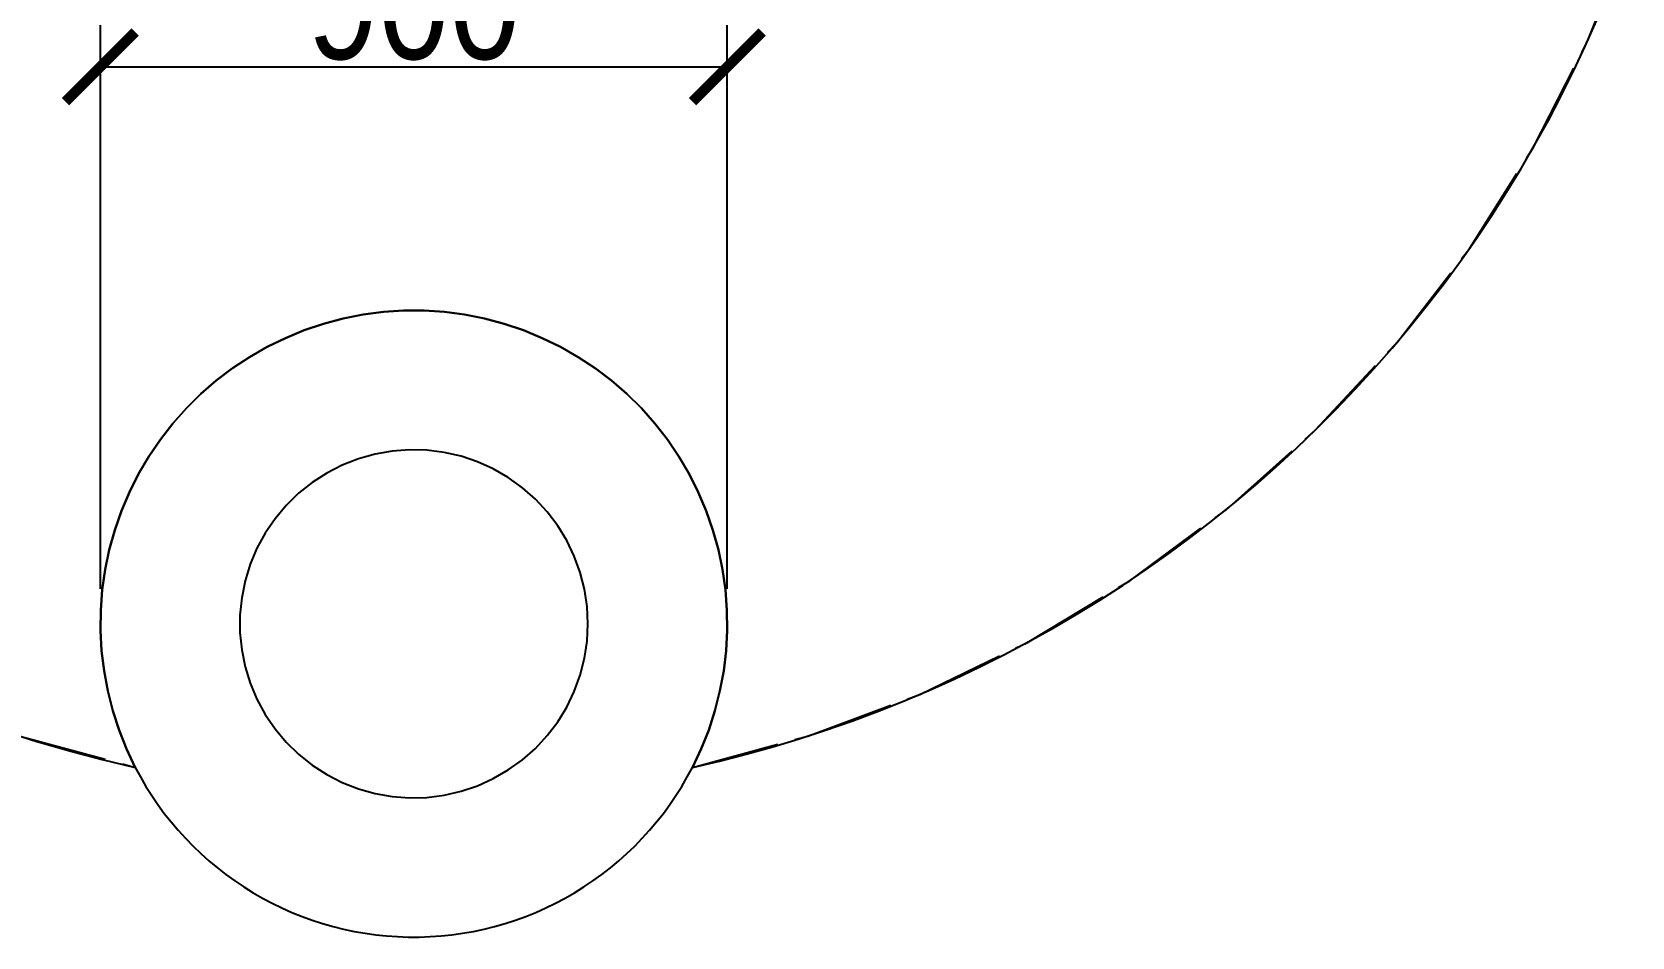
# Model space of a CAD drawing. Header units: millimetres. Extents: x -29 to 182, y -22 to 88.
# Drawn here: x -5.48 to 17.49, y 48 to 61 of the extents above; entities that cross this region are included whole.
import ezdxf

# ---------------------------------------------------------------- set-up
doc = ezdxf.new("R2010")
doc.units = ezdxf.units.MM
doc.linetypes.add('DASHED', pattern=[1.524, 1.27, -0.254])
for name, color, linetype in [('DIMS', 3, 'CONTINUOUS'), ('HIDDEN', 8, 'DASHED'), ('VISIBLE', 7, 'CONTINUOUS')]:
    doc.layers.add(name, color=color, linetype=linetype)
doc.styles.add('OpenSansCondensed-Light', font='OpenSansCondensed-Light.ttf')
doc.dimstyles.new('EZDXF', dxfattribs={"dimtxt": 0.25, "dimasz": 0.175, "dimexe": 0.375, "dimexo": 0.125, "dimgap": 0.1, "dimtad": 1, "dimlfac": 100, "dimzin": 12, "dimdsep": 46, "dimtxsty": 'OpenSansCondensed-Light', "dimblk": 'ARCHTICK', "dimcen": 2.5, "dimazin": 3, "dimtfac": 0.5, "dimtmove": 2, "dimatfit": 3})

# ---------------------------------------------------------------- blocks, each defined once
blk = doc.blocks.new('_ARCHTICK')
at = {"color": 0, "linetype": 'BYBLOCK', "const_width": 0.15}
blk.add_lwpolyline([(-0.5, -0.5), (0.5, 0.5)], dxfattribs=at)

msp = doc.modelspace()

# ---------------------------------------------------------------- linework, layer by layer
at = {"layer": 'HIDDEN'}
for points in [[(3.99951, 50.43682), (5.65637, 50.88525), (7.26453, 51.48531), (8.81016, 52.23183), (10.27994, 53.1184), (11.66123, 54.13737), (12.94213, 55.27997), (14.11162, 56.53637), (15.15963, 57.89576), (16.07714, 59.34643), (16.85625, 60.87589), (17.49026, 62.47097)], [(-3.99951, 50.43682), (-4.125, 50.70088), (-4.23308, 50.97254), (-4.32329, 51.25064), (-4.39525, 51.53401), (-4.44865, 51.82146), (-4.48328, 52.11176), (-4.49898, 52.40371), (-4.4957, 52.69605), (-4.47343, 52.98757), (-4.43229, 53.27703), (-4.37243, 53.5632), (-4.29412, 53.84488), (-4.19768, 54.12088), (-4.08353, 54.39004), (-3.95213, 54.65121), (-3.80406, 54.90331), (-3.63992, 55.14525), (-3.46043, 55.37603), (-3.26632, 55.59466), (-3.05843, 55.80023), (-2.83763, 55.99187), (-2.60485, 56.16876), (-2.36107, 56.33016), (-2.10733, 56.47539), (-1.84469, 56.60384), (-1.57427, 56.71497), (-1.2972, 56.8083), (-1.01466, 56.88344), (-0.72783, 56.94007), (-0.43793, 56.97796), (-0.14618, 56.99695), (0.14618, 56.99695), (0.43793, 56.97796), (0.72783, 56.94007), (1.01466, 56.88344), (1.2972, 56.8083), (1.57427, 56.71497), (1.84469, 56.60384), (2.10733, 56.47539), (2.36107, 56.33016), (2.60485, 56.16876), (2.83763, 55.99187), (3.05843, 55.80023), (3.26632, 55.59466), (3.46043, 55.37603), (3.63992, 55.14525), (3.80406, 54.90331), (3.95213, 54.65121), (4.08353, 54.39004), (4.19768, 54.12088), (4.29412, 53.84488), (4.37243, 53.5632), (4.43229, 53.27703), (4.47343, 52.98757), (4.4957, 52.69605), (4.49898, 52.40371), (4.48328, 52.11176), (4.44865, 51.82146), (4.39525, 51.53401), (4.32329, 51.25064), (4.23308, 50.97254), (4.125, 50.70088), (3.99951, 50.43682)], [(2.5, 52.49932), (2.48758, 52.74824), (2.45043, 52.99469), (2.38893, 53.23621), (2.30369, 53.47041), (2.19555, 53.69496), (2.0656, 53.90762), (1.91511, 54.10629), (1.74559, 54.28899), (1.55872, 54.4539), (1.35637, 54.59939), (1.14053, 54.724), (0.91335, 54.82651), (0.6771, 54.90588), (0.43412, 54.96134), (0.18683, 54.99233), (-0.06233, 54.99854), (-0.31086, 54.97992), (-0.5563, 54.93664), (-0.79622, 54.86914), (-1.02822, 54.77809), (-1.25, 54.66438), (-1.45936, 54.52917), (-1.65421, 54.37377), (-1.83263, 54.19975), (-1.99283, 54.00883), (-2.13323, 53.80291), (-2.25242, 53.58403), (-2.34923, 53.35437), (-2.42269, 53.11621), (-2.47208, 52.87193), (-2.49689, 52.62394), (-2.49689, 52.37471), (-2.47208, 52.12672), (-2.42269, 51.88243), (-2.34923, 51.64427), (-2.25242, 51.41461), (-2.13323, 51.19573), (-1.99283, 50.98981), (-1.83263, 50.79889), (-1.65421, 50.62487), (-1.45936, 50.46948), (-1.25, 50.33426), (-1.02822, 50.22056), (-0.79622, 50.1295), (-0.5563, 50.062), (-0.31086, 50.01872), (-0.06233, 50.0001), (0.18683, 50.00631), (0.43412, 50.0373), (0.6771, 50.09276), (0.91335, 50.17214), (1.14053, 50.27464), (1.35637, 50.39926), (1.55872, 50.54474), (1.74559, 50.70965), (1.91511, 50.89235), (2.0656, 51.09102), (2.19555, 51.30369), (2.30369, 51.52823), (2.38893, 51.76243), (2.45043, 52.00396), (2.48758, 52.2504), (2.5, 52.49932)], [(-5.65637, 50.88525), (-3.99951, 50.43682)], [(-3.99951, 50.43682), (-3.92544, 50.2991), (-3.84662, 50.16404), (-3.76316, 50.03181), (-3.67515, 49.90255), (-3.58271, 49.77642), (-3.48594, 49.65359), (-3.38496, 49.53419), (-3.2799, 49.41837), (-3.17087, 49.30627), (-3.05801, 49.19802), (-2.94146, 49.09377), (-2.82136, 48.99362), (-2.69786, 48.89771), (-2.57109, 48.80615), (-2.44122, 48.71905), (-2.3084, 48.63651), (-2.1728, 48.55864), (-2.03457, 48.48553), (-1.89388, 48.41726), (-1.75091, 48.35392), (-1.60582, 48.29559), (-1.45879, 48.24234), (-1.31, 48.19422), (-1.15963, 48.1513), (-1.00786, 48.11364), (-0.85488, 48.08127), (-0.70086, 48.05423), (-0.54599, 48.03257), (-0.39046, 48.01629), (-0.23447, 48.00543), (-0.07819, 48), (0.07819, 48), (0.23447, 48.00543), (0.39046, 48.01629), (0.54599, 48.03257), (0.70086, 48.05423), (0.85488, 48.08127), (1.00786, 48.11364), (1.15963, 48.1513), (1.31, 48.19422), (1.45879, 48.24234), (1.60582, 48.29559), (1.75091, 48.35392), (1.89388, 48.41726), (2.03457, 48.48553), (2.1728, 48.55864), (2.3084, 48.63651), (2.44122, 48.71905), (2.57109, 48.80615), (2.69786, 48.89771), (2.82136, 48.99362), (2.94146, 49.09377), (3.05801, 49.19802), (3.17087, 49.30627), (3.2799, 49.41837), (3.38496, 49.53419), (3.48594, 49.65359), (3.58271, 49.77642), (3.67515, 49.90255), (3.76316, 50.03181), (3.84662, 50.16404), (3.92544, 50.2991), (3.99951, 50.43682)]]:
    msp.add_lwpolyline(points, dxfattribs=at)
at = {"layer": 'VISIBLE'}
for points in [[(3.99951, 50.43682), (4.38644, 50.52687), (4.77135, 50.6252), (5.15405, 50.73177), (5.53438, 50.84654), (5.91216, 50.96945), (6.28721, 51.10044), (6.65936, 51.23946), (7.02844, 51.38643), (7.39428, 51.5413), (7.75671, 51.70398), (8.11557, 51.87441), (8.47068, 52.05251), (8.82188, 52.23819), (9.16902, 52.43137), (9.51193, 52.63196), (9.85045, 52.83986), (10.18443, 53.05499), (10.51372, 53.27724), (10.83815, 53.50651), (11.15759, 53.74269), (11.47188, 53.98567), (11.78088, 54.23535), (12.08445, 54.49161), (12.38245, 54.75433), (12.67474, 55.02338), (12.96118, 55.29865), (13.24165, 55.58), (13.51601, 55.86732), (13.78414, 56.16045), (14.04591, 56.45928), (14.3012, 56.76366), (14.5499, 57.07345), (14.79189, 57.38851), (15.02706, 57.7087), (15.2553, 58.03386), (15.4765, 58.36384), (15.69057, 58.6985), (15.8974, 59.03768), (16.0969, 59.38123), (16.28898, 59.72897), (16.47355, 60.08076), (16.65052, 60.43644), (16.81982, 60.79583), (16.98135, 61.15877)], [(3.99951, 50.43682), (4.125, 50.70088), (4.23308, 50.97254), (4.32329, 51.25064), (4.39525, 51.53401), (4.44865, 51.82146), (4.48328, 52.11176), (4.49898, 52.40371), (4.4957, 52.69605), (4.47343, 52.98757), (4.43229, 53.27703), (4.37243, 53.5632), (4.29412, 53.84488), (4.19768, 54.12088), (4.08353, 54.39004), (3.95213, 54.65121), (3.80406, 54.90331), (3.63992, 55.14525), (3.46043, 55.37603), (3.26632, 55.59466), (3.05843, 55.80023), (2.83763, 55.99187), (2.60485, 56.16876), (2.36107, 56.33016), (2.10733, 56.47539), (1.84469, 56.60384), (1.57427, 56.71497), (1.2972, 56.8083), (1.01466, 56.88344), (0.72783, 56.94007), (0.43793, 56.97796), (0.14618, 56.99695), (-0.14618, 56.99695), (-0.43793, 56.97796), (-0.72783, 56.94007), (-1.01466, 56.88344), (-1.2972, 56.8083), (-1.57427, 56.71497), (-1.84469, 56.60384), (-2.10733, 56.47539), (-2.36107, 56.33016), (-2.60485, 56.16876), (-2.83763, 55.99187), (-3.05843, 55.80023), (-3.26632, 55.59466), (-3.46043, 55.37603), (-3.63992, 55.14525), (-3.80406, 54.90331), (-3.95213, 54.65121), (-4.08353, 54.39004), (-4.19768, 54.12088), (-4.29412, 53.84488), (-4.37243, 53.5632), (-4.43229, 53.27703), (-4.47343, 52.98757), (-4.4957, 52.69605), (-4.49898, 52.40371), (-4.48328, 52.11176), (-4.44865, 51.82146), (-4.39525, 51.53401), (-4.32329, 51.25064), (-4.23308, 50.97254), (-4.125, 50.70088), (-3.99951, 50.43682)], [(2.5, 52.49932), (2.48758, 52.74824), (2.45043, 52.99469), (2.38893, 53.23621), (2.30369, 53.47041), (2.19555, 53.69496), (2.0656, 53.90762), (1.91511, 54.10629), (1.74559, 54.28899), (1.55872, 54.4539), (1.35637, 54.59939), (1.14053, 54.724), (0.91335, 54.82651), (0.6771, 54.90588), (0.43412, 54.96134), (0.18683, 54.99233), (-0.06233, 54.99854), (-0.31086, 54.97992), (-0.5563, 54.93664), (-0.79622, 54.86914), (-1.02822, 54.77809), (-1.25, 54.66438), (-1.45936, 54.52917), (-1.65421, 54.37377), (-1.83263, 54.19975), (-1.99283, 54.00883), (-2.13323, 53.80291), (-2.25242, 53.58403), (-2.34923, 53.35437), (-2.42269, 53.11621), (-2.47208, 52.87193), (-2.49689, 52.62394), (-2.49689, 52.37471), (-2.47208, 52.12672), (-2.42269, 51.88243), (-2.34923, 51.64427), (-2.25242, 51.41461), (-2.13323, 51.19573), (-1.99283, 50.98981), (-1.83263, 50.79889), (-1.65421, 50.62487), (-1.45936, 50.46948), (-1.25, 50.33426), (-1.02822, 50.22056), (-0.79622, 50.1295), (-0.5563, 50.062), (-0.31086, 50.01872), (-0.06233, 50.0001), (0.18683, 50.00631), (0.43412, 50.0373), (0.6771, 50.09276), (0.91335, 50.17214), (1.14053, 50.27464), (1.35637, 50.39926), (1.55872, 50.54474), (1.74559, 50.70965), (1.91511, 50.89235), (2.0656, 51.09102), (2.19555, 51.30369), (2.30369, 51.52823), (2.38893, 51.76243), (2.45043, 52.00396), (2.48758, 52.2504), (2.5, 52.49932)], [(-5.87594, 50.95728), (-5.41213, 50.80868), (-4.94458, 50.67234), (-4.47359, 50.54836), (-3.99951, 50.43682)], [(-3.99951, 50.43682), (-3.92544, 50.2991), (-3.84662, 50.16404), (-3.76316, 50.03181), (-3.67515, 49.90255), (-3.58271, 49.77642), (-3.48594, 49.65359), (-3.38496, 49.53419), (-3.2799, 49.41837), (-3.17087, 49.30627), (-3.05801, 49.19802), (-2.94146, 49.09377), (-2.82136, 48.99362), (-2.69786, 48.89771), (-2.57109, 48.80615), (-2.44122, 48.71905), (-2.3084, 48.63651), (-2.1728, 48.55864), (-2.03457, 48.48553), (-1.89388, 48.41726), (-1.75091, 48.35392), (-1.60582, 48.29559), (-1.45879, 48.24234), (-1.31, 48.19422), (-1.15963, 48.1513), (-1.00786, 48.11364), (-0.85488, 48.08127), (-0.70086, 48.05423), (-0.54599, 48.03257), (-0.39046, 48.01629), (-0.23447, 48.00543), (-0.07819, 48), (0.07819, 48), (0.23447, 48.00543), (0.39046, 48.01629), (0.54599, 48.03257), (0.70086, 48.05423), (0.85488, 48.08127), (1.00786, 48.11364), (1.15963, 48.1513), (1.31, 48.19422), (1.45879, 48.24234), (1.60582, 48.29559), (1.75091, 48.35392), (1.89388, 48.41726), (2.03457, 48.48553), (2.1728, 48.55864), (2.3084, 48.63651), (2.44122, 48.71905), (2.57109, 48.80615), (2.69786, 48.89771), (2.82136, 48.99362), (2.94146, 49.09377), (3.05801, 49.19802), (3.17087, 49.30627), (3.2799, 49.41837), (3.38496, 49.53419), (3.48594, 49.65359), (3.58271, 49.77642), (3.67515, 49.90255), (3.76316, 50.03181), (3.84662, 50.16404), (3.92544, 50.2991), (3.99951, 50.43682)]]:
    msp.add_lwpolyline(points, dxfattribs=at)

# ---------------------------------------------------------------- dimensions: what is measured, and where the dimension line sits
at = {"layer": 'DIMS'}
msp.add_linear_dim(base=(-4.5, 60.49932), p1=(-4.5, 52.49932), p2=(4.5, 52.49932), dimstyle='EZDXF', override={"dimtxt": 1.6, "dimasz": 1, "dimexe": 0.6, "dimexo": 0.5, "dimdec": 2}, dxfattribs=at).render()

doc.saveas('drawing.dxf')
